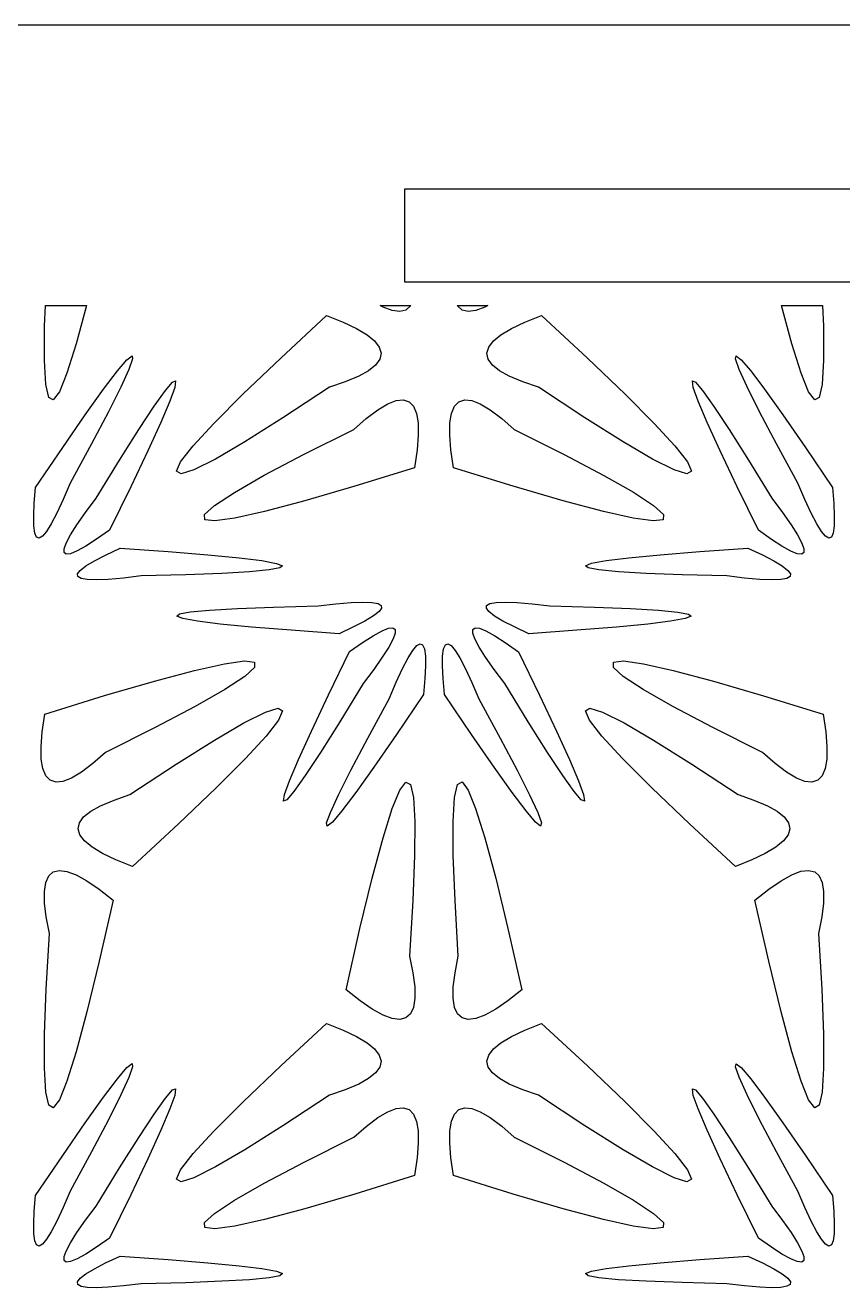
# Model space of a CAD drawing. Header units: metres. Extents: x 20 to 1108, y 20 to 485.
# Drawn here: x 303.2 to 338.2, y 196.8 to 250.8 of the extents above; entities that cross this region are included whole.
import ezdxf

# ---------------------------------------------------------------- set-up
doc = ezdxf.new("R2010")
doc.units = ezdxf.units.M

msp = doc.modelspace()

# ---------------------------------------------------------------- linework, layer by layer
for p, q in [((404.463, 250.826), (254.463, 250.826)), ((319.463, 239.826), (319.463, 243.826)), ((319.463, 243.826), (339.463, 243.826)), ((339.463, 239.826), (319.463, 239.826)), ((304.041, 237.941), (304.075, 238.826)), ((304.075, 238.826), (305.835, 238.826)), ((305.835, 238.826), (305.392, 237.178)), ((314.149, 236.574), (316.117, 238.397)), ((316.117, 238.397), (316.83, 238.113)), ((318.534, 238.757), (318.408, 238.826)), ((318.408, 238.826), (319.716, 238.826)), ((318.926, 238.609), (318.534, 238.757)), ((319.253, 238.568), (318.926, 238.609)), ((319.513, 238.632), (319.253, 238.568)), ((319.708, 238.808), (319.513, 238.632)), ((319.716, 238.826), (319.708, 238.808)), ((321.718, 238.808), (321.709, 238.826)), ((321.709, 238.826), (323.02, 238.826)), ((321.913, 238.632), (321.718, 238.808)), ((322.173, 238.567), (321.913, 238.632)), ((322.5, 238.608), (322.173, 238.567)), ((322.893, 238.756), (322.5, 238.608)), ((323.02, 238.826), (322.893, 238.756)), ((324.6, 238.114), (325.31, 238.397)), ((325.31, 238.397), (327.279, 236.574)), ((336.034, 237.178), (335.589, 238.826)), ((335.589, 238.826), (337.352, 238.826)), ((337.352, 238.826), (337.385, 237.935)), ((304.034, 236.478), (304.041, 237.941)), ((316.83, 238.113), (317.399, 237.843)), ((324.028, 237.842), (324.6, 238.114)), ((337.385, 237.935), (337.392, 236.479)), ((317.399, 237.843), (317.848, 237.572)), ((317.848, 237.572), (318.173, 237.308)), ((323.256, 237.308), (323.576, 237.57)), ((323.576, 237.57), (324.028, 237.842)), ((305.392, 237.178), (304.998, 235.924)), ((318.173, 237.308), (318.373, 237.042)), ((318.373, 237.042), (318.447, 236.784)), ((318.447, 236.784), (318.394, 236.53)), ((322.981, 236.785), (323.055, 237.041)), ((323.034, 236.53), (322.981, 236.785)), ((323.055, 237.041), (323.256, 237.308)), ((336.428, 235.924), (336.034, 237.178)), ((304.093, 235.449), (304.034, 236.478)), ((307.159, 236.027), (307.563, 236.505)), ((307.563, 236.505), (307.784, 236.676)), ((307.808, 236.536), (307.649, 236.084)), ((307.784, 236.676), (307.808, 236.536)), ((312.539, 235.037), (314.149, 236.574)), ((318.212, 236.278), (317.91, 236.034)), ((318.394, 236.53), (318.212, 236.278)), ((323.215, 236.278), (323.034, 236.53)), ((323.517, 236.035), (323.215, 236.278)), ((327.279, 236.574), (328.892, 235.034)), ((333.617, 236.537), (333.649, 236.672)), ((333.775, 236.09), (333.617, 236.537)), ((333.649, 236.672), (333.863, 236.506)), ((333.863, 236.506), (334.273, 236.022)), ((337.392, 236.479), (337.333, 235.45)), ((304.998, 235.924), (304.675, 235.131)), ((306.564, 235.241), (307.159, 236.027)), ((307.649, 236.084), (307.304, 235.335)), ((317.49, 235.799), (316.91, 235.554)), ((317.91, 236.034), (317.49, 235.799)), ((323.938, 235.8), (323.517, 236.035)), ((324.517, 235.554), (323.938, 235.8)), ((334.12, 235.337), (333.775, 236.09)), ((334.273, 236.022), (334.865, 235.238)), ((336.75, 235.132), (336.428, 235.924)), ((304.22, 234.891), (304.093, 235.449)), ((305.784, 234.148), (306.564, 235.241)), ((307.304, 235.335), (306.772, 234.273)), ((308.731, 234.512), (309.211, 235.192)), ((309.211, 235.192), (309.518, 235.55)), ((309.613, 235.315), (309.404, 234.734)), ((309.518, 235.55), (309.653, 235.598)), ((309.653, 235.598), (309.613, 235.315)), ((316.235, 235.325), (314.248, 234.015)), ((316.91, 235.554), (316.235, 235.325)), ((325.193, 235.325), (324.517, 235.554)), ((327.178, 234.016), (325.193, 235.325)), ((331.814, 235.318), (331.775, 235.602)), ((331.775, 235.602), (331.909, 235.55)), ((332.023, 234.734), (331.814, 235.318)), ((331.909, 235.55), (332.216, 235.192)), ((332.216, 235.192), (332.7, 234.508)), ((334.655, 234.274), (334.12, 235.337)), ((334.865, 235.238), (335.643, 234.146)), ((337.333, 235.45), (337.206, 234.89)), ((304.413, 234.783), (304.22, 234.891)), ((304.675, 235.131), (304.413, 234.783)), ((309.404, 234.734), (309.017, 233.819)), ((311.283, 233.777), (312.539, 235.037)), ((318.308, 234.362), (318.733, 234.614)), ((318.733, 234.614), (319.097, 234.757)), ((319.097, 234.757), (319.397, 234.785)), ((319.397, 234.785), (319.647, 234.704)), ((319.647, 234.704), (319.831, 234.515)), ((321.595, 234.516), (321.78, 234.705)), ((321.78, 234.705), (322.03, 234.785)), ((322.03, 234.785), (322.329, 234.758)), ((322.329, 234.758), (322.694, 234.614)), ((322.694, 234.614), (323.118, 234.362)), ((328.892, 235.034), (330.145, 233.777)), ((332.41, 233.819), (332.023, 234.734)), ((337.013, 234.782), (336.75, 235.132)), ((337.206, 234.89), (337.013, 234.782)), ((304.816, 232.743), (305.784, 234.148)), ((306.772, 234.273), (306.049, 232.901)), ((308.077, 233.52), (308.731, 234.512)), ((317.813, 233.989), (318.308, 234.362)), ((319.831, 234.515), (319.963, 234.204)), ((319.963, 234.204), (320.029, 233.798)), ((321.398, 233.799), (321.463, 234.204)), ((321.463, 234.204), (321.595, 234.516)), ((323.118, 234.362), (323.614, 233.99)), ((332.7, 234.508), (333.351, 233.516)), ((335.376, 232.901), (334.655, 234.274)), ((335.643, 234.146), (336.612, 232.742)), ((309.017, 233.819), (308.463, 232.603)), ((310.402, 232.821), (311.283, 233.777)), ((314.248, 234.015), (312.612, 232.985)), ((317.278, 233.52), (317.813, 233.989)), ((320.029, 233.798), (320.038, 233.28)), ((321.388, 233.281), (321.398, 233.799)), ((323.614, 233.99), (324.149, 233.521)), ((328.813, 232.986), (327.178, 234.016)), ((330.145, 233.777), (331.025, 232.822)), ((332.963, 232.603), (332.41, 233.819)), ((307.251, 232.207), (308.077, 233.52)), ((315.15, 232.455), (317.278, 233.52)), ((320.038, 233.28), (319.989, 232.639)), ((321.438, 232.64), (321.388, 233.281)), ((324.149, 233.521), (326.282, 232.453)), ((333.351, 233.516), (334.177, 232.206)), ((303.657, 231.032), (304.816, 232.743)), ((306.049, 232.901), (305.137, 231.221)), ((308.463, 232.603), (307.73, 231.06)), ((309.866, 232.13), (310.402, 232.821)), ((312.612, 232.985), (311.353, 232.251)), ((313.448, 231.556), (315.15, 232.455)), ((319.989, 232.639), (319.878, 231.88)), ((321.548, 231.88), (321.438, 232.64)), ((326.282, 232.453), (327.987, 231.552)), ((330.073, 232.251), (328.813, 232.986)), ((331.025, 232.822), (331.561, 232.131)), ((333.698, 231.06), (332.963, 232.603)), ((336.291, 231.215), (335.376, 232.901)), ((336.612, 232.742), (337.77, 231.032)), ((306.25, 230.578), (307.251, 232.207)), ((309.696, 231.731), (309.866, 232.13)), ((311.353, 232.251), (310.433, 231.789)), ((330.993, 231.789), (330.073, 232.251)), ((331.561, 232.131), (331.731, 231.731)), ((334.177, 232.206), (335.181, 230.571)), ((309.885, 231.617), (309.696, 231.731)), ((310.433, 231.789), (309.885, 231.617)), ((312.169, 230.826), (313.448, 231.556)), ((319.878, 231.88), (317.317, 231.087)), ((324.11, 231.087), (321.548, 231.88)), ((327.987, 231.552), (329.257, 230.827)), ((331.541, 231.617), (330.993, 231.789)), ((331.731, 231.731), (331.541, 231.617)), ((303.6, 230.358), (303.657, 231.032)), ((305.137, 231.221), (304.834, 230.516)), ((307.73, 231.06), (306.827, 229.202)), ((317.317, 231.087), (315.179, 230.463)), ((326.247, 230.463), (324.11, 231.087)), ((334.6, 229.204), (333.698, 231.06)), ((336.589, 230.519), (336.291, 231.215)), ((337.77, 231.032), (337.827, 230.352)), ((303.576, 229.817), (303.6, 230.358)), ((304.834, 230.516), (304.563, 229.934)), ((305.793, 229.967), (306.25, 230.578)), ((311.312, 230.263), (312.169, 230.826)), ((315.179, 230.463), (313.46, 230.005)), ((327.966, 230.005), (326.247, 230.463)), ((329.257, 230.827), (330.115, 230.263)), ((335.181, 230.571), (335.636, 229.962)), ((336.867, 229.933), (336.589, 230.519)), ((337.827, 230.352), (337.851, 229.803)), ((303.583, 229.388), (303.576, 229.817)), ((304.563, 229.934), (304.323, 229.476)), ((305.426, 229.441), (305.793, 229.967)), ((310.893, 229.876), (311.312, 230.263)), ((310.896, 229.652), (310.893, 229.876)), ((313.46, 230.005), (312.183, 229.718)), ((329.243, 229.719), (327.966, 230.005)), ((330.115, 230.263), (330.534, 229.876)), ((330.534, 229.876), (330.531, 229.653)), ((335.636, 229.962), (336.001, 229.441)), ((337.104, 229.476), (336.867, 229.933)), ((337.851, 229.803), (337.842, 229.388)), ((303.626, 229.083), (303.583, 229.388)), ((304.323, 229.476), (304.121, 229.153)), ((305.153, 229.008), (305.426, 229.441)), ((311.324, 229.601), (310.896, 229.652)), ((312.183, 229.718), (311.324, 229.601)), ((330.103, 229.601), (329.243, 229.719)), ((330.531, 229.653), (330.103, 229.601)), ((336.001, 229.441), (336.274, 229.008)), ((337.305, 229.153), (337.104, 229.476)), ((337.842, 229.388), (337.8, 229.084)), ((303.699, 228.912), (303.626, 229.083)), ((303.805, 228.865), (303.699, 228.912)), ((303.946, 228.945), (303.805, 228.865)), ((304.121, 229.153), (303.946, 228.945)), ((304.963, 228.651), (305.153, 229.008)), ((306.27, 228.814), (305.813, 228.522)), ((306.827, 229.202), (306.27, 228.814)), ((335.16, 228.813), (334.6, 229.204)), ((335.612, 228.524), (335.16, 228.813)), ((336.274, 229.008), (336.464, 228.651)), ((337.481, 228.945), (337.305, 229.153)), ((337.621, 228.865), (337.481, 228.945)), ((337.728, 228.913), (337.621, 228.865)), ((337.8, 229.084), (337.728, 228.913)), ((304.875, 228.409), (304.963, 228.651)), ((304.877, 228.247), (304.875, 228.409)), ((304.97, 228.178), (304.877, 228.247)), ((305.157, 228.2), (304.97, 228.178)), ((305.436, 228.315), (305.157, 228.2)), ((305.813, 228.522), (305.436, 228.315)), ((306.177, 227.896), (306.653, 228.143)), ((306.653, 228.143), (307.271, 228.433)), ((307.271, 228.433), (309.329, 228.286)), ((309.329, 228.286), (311.034, 228.151)), ((311.034, 228.151), (312.365, 228.02)), ((329.062, 228.02), (330.394, 228.15)), ((330.394, 228.15), (332.098, 228.286)), ((332.098, 228.286), (334.156, 228.434)), ((334.156, 228.434), (334.774, 228.144)), ((334.774, 228.144), (335.26, 227.89)), ((335.993, 228.314), (335.612, 228.524)), ((336.268, 228.2), (335.993, 228.314)), ((336.456, 228.178), (336.268, 228.2)), ((336.55, 228.247), (336.456, 228.178)), ((336.464, 228.651), (336.552, 228.409)), ((336.552, 228.409), (336.55, 228.247)), ((305.566, 227.485), (305.81, 227.675)), ((305.81, 227.675), (306.177, 227.896)), ((312.365, 228.02), (313.342, 227.901)), ((313.342, 227.901), (313.966, 227.786)), ((314.113, 227.589), (313.651, 227.504)), ((313.966, 227.786), (314.221, 227.683)), ((314.221, 227.683), (314.113, 227.589)), ((327.205, 227.684), (327.46, 227.787)), ((327.314, 227.59), (327.205, 227.684)), ((327.776, 227.504), (327.314, 227.59)), ((327.46, 227.787), (328.084, 227.901)), ((328.084, 227.901), (329.062, 228.02)), ((335.26, 227.89), (335.617, 227.675)), ((335.617, 227.675), (335.861, 227.486)), ((305.455, 227.337), (305.566, 227.485)), ((305.468, 227.221), (305.455, 227.337)), ((305.607, 227.14), (305.468, 227.221)), ((305.869, 227.092), (305.607, 227.14)), ((306.256, 227.079), (305.869, 227.092)), ((306.765, 227.1), (306.256, 227.079)), ((307.414, 227.157), (306.765, 227.1)), ((308.171, 227.245), (307.414, 227.157)), ((310.082, 227.296), (308.171, 227.245)), ((311.629, 227.357), (310.082, 227.296)), ((312.819, 227.426), (311.629, 227.357)), ((313.651, 227.504), (312.819, 227.426)), ((328.608, 227.426), (327.776, 227.504)), ((329.797, 227.358), (328.608, 227.426)), ((331.344, 227.297), (329.797, 227.358)), ((333.255, 227.245), (331.344, 227.297)), ((334.011, 227.156), (333.255, 227.245)), ((334.66, 227.101), (334.011, 227.156)), ((335.17, 227.079), (334.66, 227.101)), ((335.557, 227.092), (335.17, 227.079)), ((335.82, 227.14), (335.557, 227.092)), ((335.958, 227.222), (335.82, 227.14)), ((335.861, 227.486), (335.971, 227.337)), ((335.971, 227.337), (335.958, 227.222)), ((315.755, 225.961), (316.512, 226.049)), ((316.512, 226.049), (317.161, 226.107)), ((317.161, 226.107), (317.67, 226.127)), ((317.67, 226.127), (318.057, 226.114)), ((318.057, 226.114), (318.32, 226.067)), ((318.32, 226.067), (318.458, 225.985)), ((318.458, 225.985), (318.471, 225.869)), ((322.955, 225.869), (322.968, 225.984)), ((322.968, 225.984), (323.107, 226.067)), ((323.107, 226.067), (323.369, 226.114)), ((323.369, 226.114), (323.756, 226.127)), ((323.756, 226.127), (324.266, 226.106)), ((324.266, 226.106), (324.915, 226.051)), ((324.915, 226.051), (325.671, 225.961)), ((309.705, 225.524), (309.814, 225.617)), ((309.96, 225.42), (309.705, 225.524)), ((309.814, 225.617), (310.276, 225.703)), ((310.276, 225.703), (311.108, 225.78)), ((311.108, 225.78), (312.297, 225.85)), ((312.297, 225.85), (313.844, 225.91)), ((313.844, 225.91), (315.755, 225.961)), ((318.117, 225.532), (317.749, 225.311)), ((318.361, 225.721), (318.117, 225.532)), ((318.471, 225.869), (318.361, 225.721)), ((323.066, 225.721), (322.955, 225.869)), ((323.31, 225.531), (323.066, 225.721)), ((323.666, 225.317), (323.31, 225.531)), ((325.671, 225.961), (327.582, 225.909)), ((327.582, 225.909), (329.129, 225.849)), ((329.129, 225.849), (330.319, 225.78)), ((330.319, 225.78), (331.151, 225.702)), ((331.151, 225.702), (331.613, 225.616)), ((331.721, 225.523), (331.466, 225.419)), ((331.613, 225.616), (331.721, 225.523)), ((310.584, 225.306), (309.96, 225.42)), ((311.562, 225.187), (310.584, 225.306)), ((312.893, 225.056), (311.562, 225.187)), ((314.597, 224.92), (312.893, 225.056)), ((316.656, 224.774), (314.597, 224.92)), ((317.274, 225.064), (316.656, 224.774)), ((317.749, 225.311), (317.274, 225.064)), ((318.114, 224.685), (318.491, 224.892)), ((318.491, 224.892), (318.77, 225.006)), ((318.77, 225.006), (318.956, 225.028)), ((318.956, 225.028), (319.049, 224.959)), ((319.049, 224.959), (319.051, 224.797)), ((322.374, 224.797), (322.376, 224.959)), ((322.376, 224.959), (322.47, 225.028)), ((322.47, 225.028), (322.659, 225.006)), ((322.659, 225.006), (322.932, 224.894)), ((322.932, 224.894), (323.315, 224.683)), ((324.153, 225.063), (323.666, 225.317)), ((324.771, 224.773), (324.153, 225.063)), ((326.828, 224.92), (324.771, 224.773)), ((328.533, 225.057), (326.828, 224.92)), ((329.865, 225.187), (328.533, 225.057)), ((330.842, 225.305), (329.865, 225.187)), ((331.466, 225.419), (330.842, 225.305)), ((317.099, 224.004), (317.657, 224.393)), ((317.657, 224.393), (318.114, 224.685)), ((318.965, 224.558), (318.774, 224.199)), ((319.051, 224.797), (318.965, 224.558)), ((319.981, 224.262), (320.121, 224.342)), ((320.121, 224.342), (320.228, 224.294)), ((321.199, 224.293), (321.305, 224.341)), ((321.305, 224.341), (321.446, 224.261)), ((322.462, 224.555), (322.374, 224.797)), ((322.653, 224.199), (322.462, 224.555)), ((323.315, 224.683), (323.766, 224.394)), ((323.766, 224.394), (324.326, 224.002)), ((316.197, 222.149), (317.099, 224.004)), ((318.774, 224.199), (318.5, 223.766)), ((319.607, 223.735), (319.805, 224.053)), ((319.805, 224.053), (319.981, 224.262)), ((320.228, 224.294), (320.3, 224.123)), ((320.3, 224.123), (320.343, 223.818)), ((320.343, 223.818), (320.351, 223.391)), ((321.076, 223.403), (321.084, 223.818)), ((321.084, 223.818), (321.126, 224.122)), ((321.126, 224.122), (321.199, 224.293)), ((321.446, 224.261), (321.621, 224.053)), ((321.621, 224.053), (321.82, 223.734)), ((322.925, 223.766), (322.653, 224.199)), ((324.326, 224.002), (325.229, 222.147)), ((310.466, 223.202), (311.743, 223.488)), ((311.743, 223.488), (312.603, 223.607)), ((312.603, 223.607), (313.031, 223.554)), ((313.034, 223.33), (312.615, 222.943)), ((313.031, 223.554), (313.034, 223.33)), ((318.5, 223.766), (318.135, 223.243)), ((319.092, 222.692), (319.367, 223.278)), ((319.367, 223.278), (319.607, 223.735)), ((320.351, 223.391), (320.326, 222.854)), ((321.099, 222.855), (321.076, 223.403)), ((321.82, 223.734), (322.06, 223.274)), ((322.06, 223.274), (322.337, 222.688)), ((323.29, 223.244), (322.925, 223.766)), ((328.393, 223.33), (328.396, 223.553)), ((328.812, 222.943), (328.393, 223.33)), ((328.396, 223.553), (328.824, 223.606)), ((328.824, 223.606), (329.683, 223.488)), ((329.683, 223.488), (330.96, 223.201)), ((306.61, 222.12), (308.747, 222.743)), ((308.747, 222.743), (310.466, 223.202)), ((312.615, 222.943), (311.761, 222.382)), ((318.135, 223.243), (317.68, 222.635)), ((320.326, 222.854), (320.27, 222.174)), ((321.157, 222.174), (321.099, 222.855)), ((323.745, 222.635), (323.29, 223.244)), ((329.665, 222.382), (328.812, 222.943)), ((330.96, 223.201), (332.679, 222.743)), ((332.679, 222.743), (334.817, 222.119)), ((311.761, 222.382), (310.483, 221.652)), ((317.68, 222.635), (316.676, 221)), ((318.789, 221.985), (319.092, 222.692)), ((322.337, 222.688), (322.635, 221.991)), ((324.749, 221), (323.745, 222.635)), ((330.94, 221.654), (329.665, 222.382)), ((304.048, 221.326), (306.61, 222.12)), ((310.483, 221.652), (308.779, 220.753)), ((315.464, 220.607), (316.197, 222.149)), ((317.878, 220.307), (318.789, 221.985)), ((320.27, 222.174), (319.112, 220.464)), ((322.315, 220.464), (321.157, 222.174)), ((322.635, 221.991), (323.55, 220.305)), ((325.229, 222.147), (325.963, 220.604)), ((332.645, 220.753), (330.94, 221.654)), ((334.817, 222.119), (337.378, 221.326)), ((303.939, 220.577), (304.048, 221.326)), ((312.574, 220.955), (313.493, 221.417)), ((313.493, 221.417), (314.041, 221.59)), ((314.041, 221.59), (314.231, 221.476)), ((314.231, 221.476), (314.061, 221.076)), ((327.196, 221.476), (327.385, 221.59)), ((327.366, 221.075), (327.196, 221.476)), ((327.385, 221.59), (327.933, 221.417)), ((327.933, 221.417), (328.854, 220.955)), ((337.378, 221.326), (337.489, 220.567)), ((303.888, 219.926), (303.939, 220.577)), ((308.779, 220.753), (306.649, 219.687)), ((311.315, 220.221), (312.574, 220.955)), ((314.061, 221.076), (313.527, 220.387)), ((314.909, 219.387), (315.464, 220.607)), ((316.676, 221), (315.85, 219.69)), ((325.576, 219.691), (324.749, 221)), ((325.963, 220.604), (326.516, 219.387)), ((327.9, 220.386), (327.366, 221.075)), ((328.854, 220.955), (330.114, 220.22)), ((334.778, 219.686), (332.645, 220.753)), ((337.489, 220.567), (337.538, 219.925)), ((309.678, 219.192), (311.315, 220.221)), ((313.527, 220.387), (312.644, 219.429)), ((317.155, 218.934), (317.878, 220.307)), ((319.112, 220.464), (318.144, 219.062)), ((323.284, 219.062), (322.315, 220.464)), ((323.55, 220.305), (324.272, 218.933)), ((328.782, 219.429), (327.9, 220.386)), ((330.114, 220.22), (331.748, 219.191)), ((303.898, 219.408), (303.888, 219.926)), ((306.649, 219.687), (306.114, 219.217)), ((315.85, 219.69), (315.198, 218.696)), ((326.227, 218.698), (325.576, 219.691)), ((335.313, 219.216), (334.778, 219.686)), ((337.538, 219.925), (337.529, 219.407)), ((303.963, 219.002), (303.898, 219.408)), ((304.095, 218.692), (303.963, 219.002)), ((306.114, 219.217), (305.619, 218.846)), ((307.692, 217.881), (309.678, 219.192)), ((312.644, 219.429), (311.39, 218.171)), ((314.523, 218.472), (314.909, 219.387)), ((318.144, 219.062), (317.365, 217.969)), ((324.062, 217.968), (323.284, 219.062)), ((326.516, 219.387), (326.904, 218.472)), ((330.034, 218.172), (328.782, 219.429)), ((331.748, 219.191), (333.734, 217.881)), ((335.806, 218.845), (335.313, 219.216)), ((337.463, 219.002), (337.331, 218.692)), ((337.529, 219.407), (337.463, 219.002)), ((304.28, 218.502), (304.095, 218.692)), ((304.53, 218.421), (304.28, 218.502)), ((304.829, 218.449), (304.53, 218.421)), ((305.194, 218.592), (304.829, 218.449)), ((305.619, 218.846), (305.194, 218.592)), ((314.314, 217.892), (314.523, 218.472)), ((315.198, 218.696), (314.715, 218.015)), ((316.624, 217.875), (317.155, 218.934)), ((319.251, 218.075), (319.513, 218.423)), ((319.513, 218.423), (319.706, 218.316)), ((321.72, 218.317), (321.913, 218.424)), ((321.913, 218.424), (322.176, 218.074)), ((324.272, 218.933), (324.806, 217.869)), ((326.71, 218.015), (326.227, 218.698)), ((326.904, 218.472), (327.112, 217.892)), ((336.233, 218.592), (335.806, 218.845)), ((336.597, 218.448), (336.233, 218.592)), ((336.897, 218.421), (336.597, 218.448)), ((337.147, 218.501), (336.897, 218.421)), ((337.331, 218.692), (337.147, 218.501)), ((307.015, 217.652), (307.692, 217.881)), ((311.39, 218.171), (309.778, 216.632)), ((314.274, 217.609), (314.314, 217.892)), ((314.715, 218.015), (314.409, 217.656)), ((316.278, 217.123), (316.624, 217.875)), ((317.365, 217.969), (316.773, 217.185)), ((318.929, 217.286), (319.251, 218.075)), ((319.706, 218.316), (319.833, 217.757)), ((321.593, 217.757), (321.72, 218.317)), ((322.176, 218.074), (322.497, 217.285)), ((324.654, 217.185), (324.062, 217.968)), ((324.806, 217.869), (325.152, 217.116)), ((327.017, 217.656), (326.71, 218.015)), ((327.112, 217.892), (327.152, 217.609)), ((331.648, 216.632), (330.034, 218.172)), ((333.734, 217.881), (334.41, 217.652)), ((306.016, 217.172), (306.437, 217.407)), ((306.437, 217.407), (307.015, 217.652)), ((314.409, 217.656), (314.274, 217.609)), ((319.833, 217.757), (319.892, 216.729)), ((321.534, 216.728), (321.593, 217.757)), ((327.152, 217.609), (327.017, 217.656)), ((334.41, 217.652), (334.989, 217.406)), ((334.989, 217.406), (335.409, 217.171)), ((305.533, 216.676), (305.714, 216.928)), ((305.714, 216.928), (306.016, 217.172)), ((316.118, 216.67), (316.278, 217.123)), ((316.773, 217.185), (316.364, 216.702)), ((318.534, 216.028), (318.929, 217.286)), ((322.497, 217.285), (322.892, 216.028)), ((325.064, 216.7), (324.654, 217.185)), ((325.152, 217.116), (325.309, 216.669)), ((335.409, 217.171), (335.711, 216.928)), ((335.711, 216.928), (335.893, 216.676)), ((305.48, 216.422), (305.533, 216.676)), ((305.553, 216.164), (305.48, 216.422)), ((309.778, 216.632), (307.809, 214.81)), ((316.142, 216.531), (316.118, 216.67)), ((316.364, 216.702), (316.142, 216.531)), ((319.892, 216.729), (319.885, 215.27)), ((321.541, 215.272), (321.534, 216.728)), ((325.278, 216.534), (325.064, 216.7)), ((325.309, 216.669), (325.278, 216.534)), ((333.617, 214.81), (331.648, 216.632)), ((335.946, 216.421), (335.871, 216.165)), ((335.893, 216.676), (335.946, 216.421)), ((305.753, 215.9), (305.553, 216.164)), ((306.078, 215.634), (305.753, 215.9)), ((318.073, 214.311), (318.534, 216.028)), ((322.892, 216.028), (323.356, 214.311)), ((335.67, 215.899), (335.351, 215.636)), ((335.871, 216.165), (335.67, 215.899)), ((306.527, 215.364), (306.078, 215.634)), ((307.096, 215.093), (306.527, 215.364)), ((319.885, 215.27), (319.812, 213.345)), ((321.615, 213.346), (321.541, 215.272)), ((334.899, 215.364), (334.326, 215.092)), ((335.351, 215.636), (334.899, 215.364)), ((304.413, 214.574), (304.673, 214.639)), ((304.673, 214.639), (305, 214.598)), ((307.809, 214.81), (307.096, 215.093)), ((334.326, 215.092), (333.617, 214.81)), ((336.426, 214.599), (336.753, 214.64)), ((336.753, 214.64), (337.013, 214.574)), ((304.034, 213.732), (304.095, 214.126)), ((304.095, 214.126), (304.218, 214.399)), ((304.218, 214.399), (304.413, 214.574)), ((305, 214.598), (305.393, 214.449)), ((305.393, 214.449), (305.856, 214.193)), ((305.856, 214.193), (306.376, 213.838)), ((317.545, 212.151), (318.073, 214.311)), ((323.356, 214.311), (323.881, 212.15)), ((335.05, 213.839), (335.571, 214.194)), ((335.571, 214.194), (336.034, 214.45)), ((336.034, 214.45), (336.426, 214.599)), ((337.013, 214.574), (337.208, 214.399)), ((337.208, 214.399), (337.331, 214.126)), ((337.331, 214.126), (337.392, 213.732)), ((304.04, 213.241), (304.034, 213.732)), ((306.376, 213.838), (306.975, 213.365)), ((334.451, 213.365), (335.05, 213.839)), ((337.392, 213.732), (337.386, 213.241)), ((304.113, 212.645), (304.04, 213.241)), ((306.975, 213.365), (306.381, 210.745)), ((319.812, 213.345), (319.671, 210.966)), ((321.755, 210.966), (321.615, 213.346)), ((335.045, 210.745), (334.451, 213.365)), ((337.386, 213.241), (337.314, 212.645)), ((304.255, 211.93), (304.113, 212.645)), ((337.314, 212.645), (337.171, 211.93)), ((304.115, 209.554), (304.255, 211.93)), ((316.951, 209.53), (317.545, 212.151)), ((323.881, 212.15), (324.475, 209.529)), ((337.171, 211.93), (337.312, 209.549)), ((319.671, 210.966), (319.814, 210.251)), ((321.613, 210.25), (321.755, 210.966)), ((306.381, 210.745), (305.854, 208.584)), ((335.571, 208.585), (335.045, 210.745)), ((319.814, 210.251), (319.886, 209.654)), ((321.54, 209.654), (321.613, 210.25)), ((304.041, 207.63), (304.115, 209.554)), ((317.548, 209.06), (316.951, 209.53)), ((319.886, 209.654), (319.892, 209.164)), ((321.534, 209.164), (321.54, 209.654)), ((324.475, 209.529), (323.878, 209.059)), ((337.312, 209.549), (337.385, 207.623)), ((318.07, 208.702), (317.548, 209.06)), ((318.534, 208.445), (318.07, 208.702)), ((319.831, 208.77), (319.708, 208.496)), ((319.892, 209.164), (319.831, 208.77)), ((321.595, 208.769), (321.534, 209.164)), ((321.718, 208.496), (321.595, 208.769)), ((323.356, 208.701), (322.893, 208.445)), ((323.878, 209.059), (323.356, 208.701)), ((305.854, 208.584), (305.392, 206.866)), ((318.926, 208.297), (318.534, 208.445)), ((319.253, 208.256), (318.926, 208.297)), ((319.513, 208.32), (319.253, 208.256)), ((319.708, 208.496), (319.513, 208.32)), ((321.913, 208.32), (321.718, 208.496)), ((322.173, 208.256), (321.913, 208.32)), ((322.5, 208.297), (322.173, 208.256)), ((322.893, 208.445), (322.5, 208.297)), ((336.034, 206.867), (335.571, 208.585)), ((304.034, 206.167), (304.041, 207.63)), ((314.149, 206.263), (316.117, 208.086)), ((316.117, 208.086), (316.83, 207.802)), ((316.83, 207.802), (317.399, 207.532)), ((324.028, 207.531), (324.6, 207.803)), ((324.6, 207.803), (325.31, 208.086)), ((325.31, 208.086), (327.279, 206.264)), ((337.385, 207.623), (337.392, 206.167)), ((317.399, 207.532), (317.848, 207.261)), ((317.848, 207.261), (318.173, 206.996)), ((323.256, 206.997), (323.576, 207.259)), ((323.576, 207.259), (324.028, 207.531)), ((305.392, 206.866), (304.998, 205.612)), ((318.173, 206.996), (318.373, 206.732)), ((318.373, 206.732), (318.447, 206.474)), ((322.981, 206.474), (323.055, 206.731)), ((323.055, 206.731), (323.256, 206.997)), ((336.428, 205.613), (336.034, 206.867)), ((304.093, 205.139), (304.034, 206.167)), ((307.159, 205.717), (307.563, 206.193)), ((307.563, 206.193), (307.784, 206.364)), ((307.808, 206.225), (307.649, 205.774)), ((307.784, 206.364), (307.808, 206.225)), ((312.539, 204.727), (314.149, 206.263)), ((318.212, 205.968), (317.91, 205.724)), ((318.394, 206.22), (318.212, 205.968)), ((318.447, 206.474), (318.394, 206.22)), ((323.034, 206.22), (322.981, 206.474)), ((323.215, 205.968), (323.034, 206.22)), ((323.517, 205.724), (323.215, 205.968)), ((327.279, 206.264), (328.892, 204.724)), ((333.617, 206.226), (333.649, 206.361)), ((333.775, 205.778), (333.617, 206.226)), ((333.649, 206.361), (333.863, 206.195)), ((333.863, 206.195), (334.273, 205.711)), ((337.392, 206.167), (337.333, 205.139)), ((304.998, 205.612), (304.675, 204.82)), ((306.564, 204.93), (307.159, 205.717)), ((307.649, 205.774), (307.304, 205.025)), ((317.49, 205.488), (316.91, 205.242)), ((317.91, 205.724), (317.49, 205.488)), ((323.938, 205.488), (323.517, 205.724)), ((324.517, 205.243), (323.938, 205.488)), ((334.12, 205.026), (333.775, 205.778)), ((334.273, 205.711), (334.865, 204.928)), ((336.75, 204.82), (336.428, 205.613)), ((304.22, 204.58), (304.093, 205.139)), ((305.784, 203.836), (306.564, 204.93)), ((307.304, 205.025), (306.772, 203.962)), ((308.731, 204.201), (309.211, 204.88)), ((309.211, 204.88), (309.518, 205.239)), ((309.613, 205.003), (309.404, 204.424)), ((309.518, 205.239), (309.653, 205.287)), ((309.653, 205.287), (309.613, 205.003)), ((316.235, 205.015), (314.248, 203.704)), ((316.91, 205.242), (316.235, 205.015)), ((325.193, 205.015), (324.517, 205.243)), ((327.178, 203.705), (325.193, 205.015)), ((331.814, 205.006), (331.775, 205.29)), ((331.775, 205.29), (331.909, 205.238)), ((332.023, 204.424), (331.814, 205.006)), ((331.909, 205.238), (332.216, 204.88)), ((332.216, 204.88), (332.7, 204.197)), ((334.655, 203.962), (334.12, 205.026)), ((334.865, 204.928), (335.643, 203.834)), ((337.333, 205.139), (337.206, 204.579)), ((304.413, 204.473), (304.22, 204.58)), ((304.675, 204.82), (304.413, 204.473)), ((309.404, 204.424), (309.017, 203.509)), ((311.283, 203.467), (312.539, 204.727)), ((318.733, 204.303), (319.097, 204.446)), ((319.097, 204.446), (319.397, 204.474)), ((319.397, 204.474), (319.647, 204.394)), ((319.647, 204.394), (319.831, 204.204)), ((321.595, 204.204), (321.78, 204.394)), ((321.78, 204.394), (322.03, 204.475)), ((322.03, 204.475), (322.329, 204.446)), ((322.329, 204.446), (322.694, 204.304)), ((328.892, 204.724), (330.145, 203.467)), ((332.41, 203.509), (332.023, 204.424)), ((337.013, 204.472), (336.75, 204.82)), ((337.206, 204.579), (337.013, 204.472)), ((304.816, 202.433), (305.784, 203.836)), ((306.772, 203.962), (306.049, 202.59)), ((308.077, 203.208), (308.731, 204.201)), ((317.813, 203.679), (318.308, 204.051)), ((318.308, 204.051), (318.733, 204.303)), ((319.831, 204.204), (319.963, 203.893)), ((319.963, 203.893), (320.029, 203.487)), ((321.398, 203.487), (321.463, 203.894)), ((321.463, 203.894), (321.595, 204.204)), ((322.694, 204.304), (323.118, 204.052)), ((323.118, 204.052), (323.614, 203.68)), ((332.7, 204.197), (333.351, 203.205)), ((335.376, 202.591), (334.655, 203.962)), ((335.643, 203.834), (336.612, 202.432)), ((309.017, 203.509), (308.463, 202.291)), ((310.402, 202.511), (311.283, 203.467)), ((314.248, 203.704), (312.612, 202.674)), ((317.278, 203.209), (317.813, 203.679)), ((320.029, 203.487), (320.038, 202.97)), ((321.388, 202.97), (321.398, 203.487)), ((323.614, 203.68), (324.149, 203.209)), ((328.813, 202.676), (327.178, 203.705)), ((330.145, 203.467), (331.025, 202.511)), ((332.963, 202.291), (332.41, 203.509)), ((307.251, 201.896), (308.077, 203.208)), ((315.15, 202.144), (317.278, 203.209)), ((320.038, 202.97), (319.989, 202.328)), ((321.438, 202.328), (321.388, 202.97)), ((324.149, 203.209), (326.282, 202.143)), ((333.351, 203.205), (334.177, 201.895)), ((303.657, 200.721), (304.816, 202.433)), ((306.049, 202.59), (305.137, 200.91)), ((308.463, 202.291), (307.73, 200.748)), ((309.866, 201.819), (310.402, 202.511)), ((312.612, 202.674), (311.353, 201.94)), ((319.989, 202.328), (319.878, 201.568)), ((321.548, 201.569), (321.438, 202.328)), ((330.073, 201.94), (328.813, 202.676)), ((331.025, 202.511), (331.561, 201.819)), ((333.698, 200.749), (332.963, 202.291)), ((336.291, 200.904), (335.376, 202.591)), ((336.612, 202.432), (337.77, 200.721)), ((306.25, 200.267), (307.251, 201.896)), ((309.696, 201.42), (309.866, 201.819)), ((311.353, 201.94), (310.433, 201.478)), ((313.448, 201.245), (315.15, 202.144)), ((326.282, 202.143), (327.987, 201.241)), ((330.993, 201.478), (330.073, 201.94)), ((331.561, 201.819), (331.731, 201.42)), ((334.177, 201.895), (335.181, 200.26)), ((309.885, 201.306), (309.696, 201.42)), ((310.433, 201.478), (309.885, 201.306)), ((312.169, 200.516), (313.448, 201.245)), ((319.878, 201.568), (317.317, 200.776)), ((324.11, 200.776), (321.548, 201.569)), ((327.987, 201.241), (329.257, 200.516)), ((331.541, 201.306), (330.993, 201.478)), ((331.731, 201.42), (331.541, 201.306)), ((303.6, 200.047), (303.657, 200.721)), ((305.137, 200.91), (304.834, 200.205)), ((307.73, 200.748), (306.827, 198.892)), ((317.317, 200.776), (315.179, 200.151)), ((326.247, 200.152), (324.11, 200.776)), ((334.6, 198.893), (333.698, 200.749)), ((336.589, 200.208), (336.291, 200.904)), ((337.77, 200.721), (337.827, 200.041)), ((303.576, 199.505), (303.6, 200.047)), ((304.834, 200.205), (304.563, 199.623)), ((305.793, 199.655), (306.25, 200.267)), ((311.312, 199.951), (312.169, 200.516)), ((315.179, 200.151), (313.46, 199.693)), ((327.966, 199.694), (326.247, 200.152)), ((329.257, 200.516), (330.115, 199.952)), ((335.181, 200.26), (335.636, 199.651)), ((336.867, 199.621), (336.589, 200.208)), ((337.827, 200.041), (337.851, 199.492)), ((303.583, 199.077), (303.576, 199.505)), ((304.563, 199.623), (304.323, 199.164)), ((305.426, 199.13), (305.793, 199.655)), ((310.893, 199.565), (311.312, 199.951)), ((310.896, 199.342), (310.893, 199.565)), ((313.46, 199.693), (312.183, 199.407)), ((329.243, 199.407), (327.966, 199.694)), ((330.115, 199.952), (330.534, 199.566)), ((330.534, 199.566), (330.531, 199.342)), ((335.636, 199.651), (336.001, 199.13)), ((337.104, 199.165), (336.867, 199.621)), ((337.851, 199.492), (337.842, 199.077)), ((303.626, 198.773), (303.583, 199.077)), ((304.323, 199.164), (304.121, 198.842)), ((305.153, 198.697), (305.426, 199.13)), ((311.324, 199.289), (310.896, 199.342)), ((312.183, 199.407), (311.324, 199.289)), ((330.103, 199.29), (329.243, 199.407)), ((330.531, 199.342), (330.103, 199.29)), ((336.001, 199.13), (336.274, 198.697)), ((337.305, 198.842), (337.104, 199.165)), ((337.842, 199.077), (337.8, 198.773)), ((303.699, 198.602), (303.626, 198.773)), ((303.805, 198.554), (303.699, 198.602)), ((303.946, 198.634), (303.805, 198.554)), ((304.121, 198.842), (303.946, 198.634)), ((304.963, 198.34), (305.153, 198.697)), ((306.27, 198.503), (305.813, 198.211)), ((306.827, 198.892), (306.27, 198.503)), ((335.16, 198.502), (334.6, 198.893)), ((335.612, 198.213), (335.16, 198.502)), ((336.274, 198.697), (336.464, 198.34)), ((337.481, 198.635), (337.305, 198.842)), ((337.621, 198.555), (337.481, 198.635)), ((337.728, 198.602), (337.621, 198.555)), ((337.8, 198.773), (337.728, 198.602)), ((304.875, 198.099), (304.963, 198.34)), ((304.877, 197.937), (304.875, 198.099)), ((304.97, 197.867), (304.877, 197.937)), ((305.157, 197.889), (304.97, 197.867)), ((305.436, 198.004), (305.157, 197.889)), ((305.813, 198.211), (305.436, 198.004)), ((306.653, 197.832), (307.271, 198.122)), ((307.271, 198.122), (309.329, 197.975)), ((309.329, 197.975), (311.034, 197.84)), ((330.394, 197.838), (332.098, 197.976)), ((332.098, 197.976), (334.156, 198.122)), ((334.156, 198.122), (334.774, 197.833)), ((335.993, 198.002), (335.612, 198.213)), ((336.268, 197.89), (335.993, 198.002)), ((336.456, 197.867), (336.268, 197.89)), ((336.55, 197.937), (336.456, 197.867)), ((336.464, 198.34), (336.552, 198.099)), ((336.552, 198.099), (336.55, 197.937)), ((305.566, 197.175), (305.81, 197.363)), ((305.81, 197.363), (306.177, 197.584)), ((306.177, 197.584), (306.653, 197.832)), ((311.034, 197.84), (312.365, 197.708)), ((312.365, 197.708), (313.342, 197.59)), ((313.342, 197.59), (313.966, 197.476)), ((313.966, 197.476), (314.221, 197.372)), ((314.221, 197.372), (314.113, 197.278)), ((327.205, 197.372), (327.46, 197.476)), ((327.314, 197.278), (327.205, 197.372)), ((327.46, 197.476), (328.084, 197.591)), ((328.084, 197.591), (329.062, 197.709)), ((329.062, 197.709), (330.394, 197.838)), ((334.774, 197.833), (335.26, 197.579)), ((335.26, 197.579), (335.617, 197.364)), ((335.617, 197.364), (335.861, 197.175)), ((305.455, 197.026), (305.566, 197.175)), ((305.468, 196.91), (305.455, 197.026)), ((305.607, 196.828), (305.468, 196.91)), ((305.869, 196.781), (305.607, 196.828)), ((306.256, 196.768), (305.869, 196.781)), ((306.765, 196.789), (306.256, 196.768)), ((307.414, 196.847), (306.765, 196.789)), ((308.171, 196.934), (307.414, 196.847)), ((310.082, 196.985), (308.171, 196.934)), ((311.629, 197.046), (310.082, 196.985)), ((312.819, 197.114), (311.629, 197.046)), ((313.651, 197.193), (312.819, 197.114)), ((314.113, 197.278), (313.651, 197.193)), ((327.776, 197.193), (327.314, 197.278)), ((328.608, 197.114), (327.776, 197.193)), ((329.797, 197.046), (328.608, 197.114)), ((331.344, 196.986), (329.797, 197.046)), ((333.255, 196.935), (331.344, 196.986)), ((334.011, 196.845), (333.255, 196.935)), ((334.66, 196.789), (334.011, 196.845)), ((335.17, 196.769), (334.66, 196.789)), ((335.557, 196.781), (335.17, 196.769)), ((335.82, 196.829), (335.557, 196.781)), ((335.958, 196.91), (335.82, 196.829)), ((335.861, 197.175), (335.971, 197.026)), ((335.971, 197.026), (335.958, 196.91))]:
    msp.add_line(p, q)

doc.saveas('drawing.dxf')
